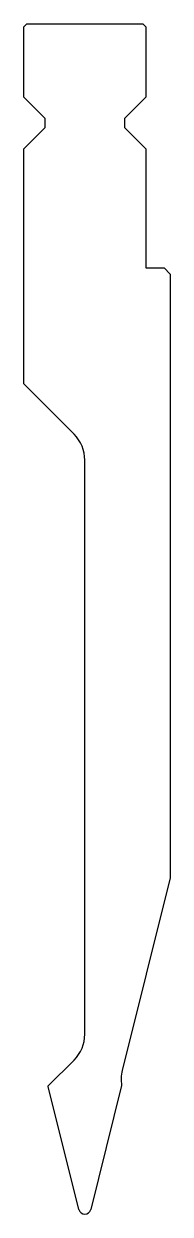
# Model space of a CAD drawing. Header units: metres. Extents: x -13 to 11, y -81 to 114.
import ezdxf

# ---------------------------------------------------------------- set-up
doc = ezdxf.new("R2010")
doc.units = ezdxf.units.M

msp = doc.modelspace()

# ---------------------------------------------------------------- linework, layer by layer
for p, q in [((-12.857811, 113.615493), (-13.357811, 113.115493)), ((-13.357811, 101.615493), (-13.357811, 113.115493)), ((-12.857811, 113.615493), (6.142189, 113.615493)), ((6.642189, 113.115493), (6.142189, 113.615493)), ((6.642189, 113.115493), (6.642189, 101.615493)), ((-9.857811, 98.115493), (-13.357811, 101.615493)), ((6.642189, 101.615493), (3.142189, 98.115493)), ((-9.857811, 96.615493), (-9.857811, 98.115493)), ((3.142189, 98.115493), (3.142189, 96.615493)), ((-13.357811, 93.115493), (-9.857811, 96.615493)), ((3.142189, 96.615493), (6.642189, 93.115493)), ((-13.357811, 54.615774), (-13.357811, 93.115493)), ((6.642189, 93.115493), (6.642189, 73.615493)), ((6.642189, 73.615493), (9.642189, 73.615493)), ((10.642189, 72.615493), (9.642189, 73.615493)), ((10.642189, 72.615493), (10.642189, -26.301111)), ((-5.115171, 46.373133), (-13.357811, 54.615774)), ((-3.357811, -51.898507), (-3.357811, 42.130493)), ((10.642189, -26.301111), (2.779414, -57.836976)), ((-9.357811, -60.383789), (-5.115171, -56.141148)), ((-9.357811, -60.45343), (-9.357811, -60.383789)), ((2.684382, -60.2842), (-2.387516, -80.626472)), ((-4.328107, -80.626472), (-9.357811, -60.45343))]:
    msp.add_line(p, q)
for centre, radius, start, end in [((-9.357811, 42.130493), 6, 0, 45), ((-9.357811, -51.898507), 6, 315, 0), ((8.601189, -59.288507), 6, 166, 189.552358), ((-3.357811, -80.384551), 1, 194, 346)]:
    msp.add_arc(centre, radius, start, end)

doc.saveas('drawing.dxf')
